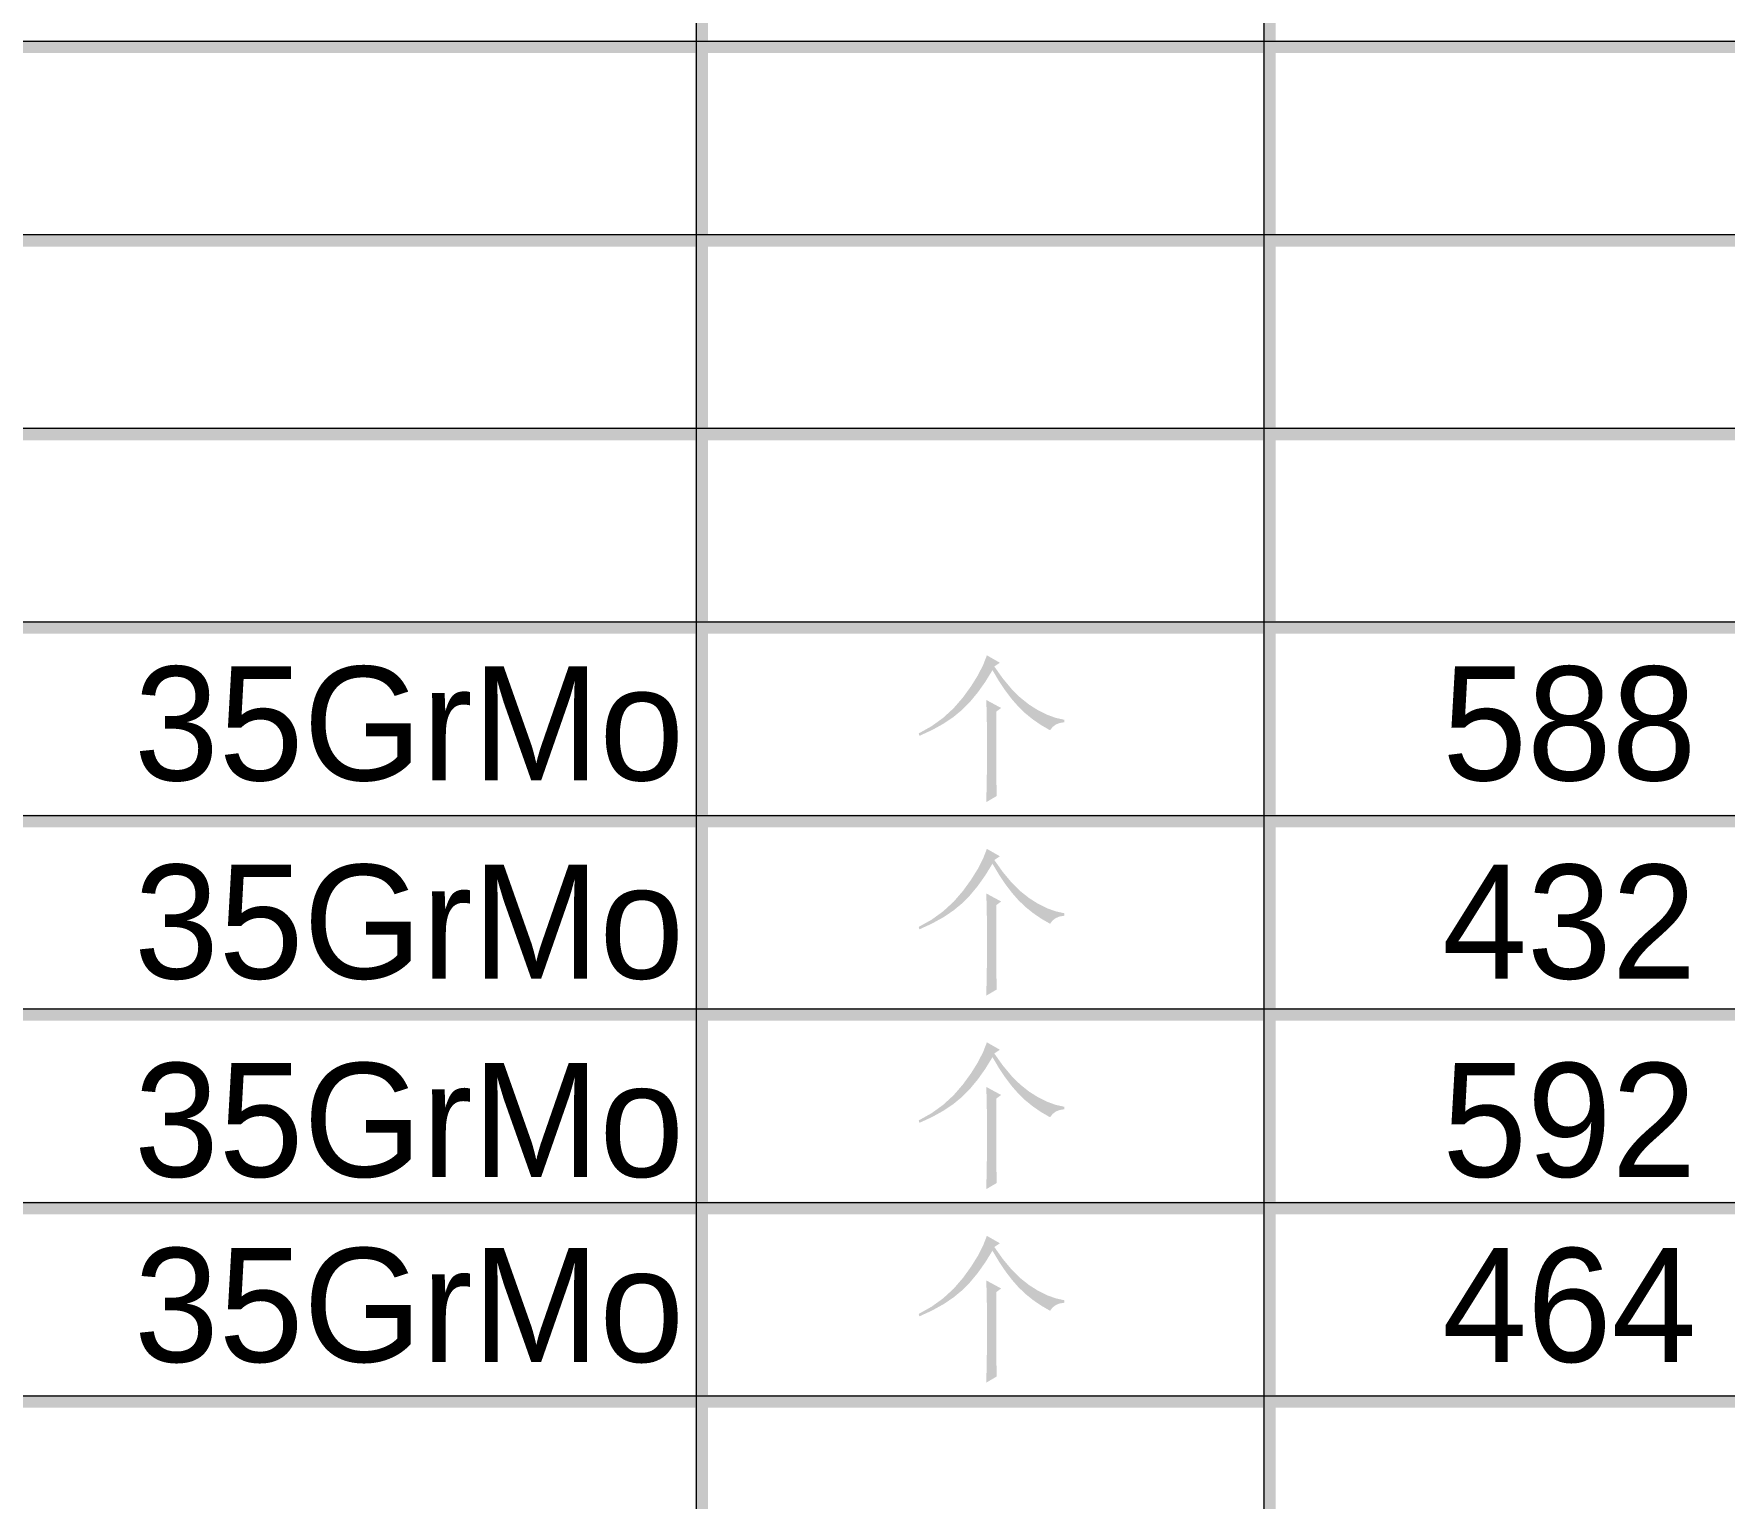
# Model space of a CAD drawing. Header units: millimetres. Extents: x 0 to 169, y 13 to 258.
# Drawn here: x 82.74 to 127.86, y 134.26 to 173.35 of the extents above; entities that cross this region are included whole.
import ezdxf

# ---------------------------------------------------------------- set-up
doc = ezdxf.new("R2010")
doc.units = ezdxf.units.MM

msp = doc.modelspace()

# ---------------------------------------------------------------- hatches: boundary and pattern name
h = msp.add_hatch(color=0)
h.dxf.hatch_style = 2
h.paths.add_polyline_path([(100.397028, 12.706615), (100.735691, 12.706615), (100.735691, 214.153309), (100.397028, 214.153309)])
h = msp.add_hatch(color=0)
h.dxf.hatch_style = 2
h.paths.add_polyline_path([(115.552361, 12.706615), (115.891024, 12.706615), (115.891024, 214.153309), (115.552361, 214.153309)])
h = msp.add_hatch(color=0)
h.dxf.hatch_style = 2
h.paths.add_polyline_path([(0.338667, 172.835976), (168.994667, 172.835976), (168.994667, 173.174649), (0.338667, 173.174649)])
h = msp.add_hatch(color=0)
h.dxf.hatch_style = 2
h.paths.add_polyline_path([(0.338667, 167.671309), (168.994667, 167.671309), (168.994667, 168.009972), (0.338667, 168.009972)])
h = msp.add_hatch(color=0)
h.dxf.hatch_style = 2
h.paths.add_polyline_path([(0.338667, 162.499587), (168.994667, 162.499587), (168.994667, 162.846713), (0.338667, 162.846713)])
h = msp.add_hatch(color=0)
h.dxf.hatch_style = 2
h.paths.add_polyline_path([(0.338667, 157.33492), (168.994667, 157.33492), (168.994667, 157.673594), (0.338667, 157.673594)])
h = msp.add_hatch(color=0)
h.paths.add_polyline_path([(108.164533, 152.840972), (108.171768, 153.146897), (108.176935, 153.403212), (108.180036, 153.609918), (108.181069, 153.767014), (108.181069, 154.85842), (108.176935, 155.185015), (108.164533, 155.569488), (108.561408, 155.354514), (108.429116, 155.255295), (108.429116, 153.601649), (108.445653, 153.006337)])
h.paths.add_polyline_path([(108.528335, 156.561675), (108.379507, 156.462457), (108.604902, 156.144216), (108.834949, 155.867833), (109.070162, 155.633825), (109.311061, 155.442708), (109.55282, 155.290693), (109.789929, 155.173302), (110.02187, 155.090017), (110.248127, 155.040321), (110.248127, 154.974175), (110.125137, 154.954538), (110.02075, 154.912164), (109.934968, 154.847051), (109.867788, 154.759201), (109.629043, 154.897694), (109.408901, 155.048589), (109.207363, 155.211887), (109.024429, 155.387587), (108.850796, 155.584991), (108.677163, 155.813401), (108.50353, 156.072816), (108.329898, 156.363238), (108.136628, 156.049045), (107.937157, 155.767925), (107.731484, 155.519878), (107.519611, 155.304905), (107.287067, 155.112668), (107.019383, 154.932834), (106.716559, 154.765403), (106.378595, 154.610373), (106.362059, 154.676519), (106.702176, 154.866688), (107.011804, 155.089931), (107.29146, 155.346246), (107.54166, 155.635634), (107.758615, 155.935357), (107.937846, 156.222678), (108.078836, 156.497597), (108.181069, 156.760113)])
h = msp.add_hatch(color=0)
h.dxf.hatch_style = 2
h.paths.add_polyline_path([(0.338667, 152.170253), (168.994667, 152.170253), (168.994667, 152.508917), (0.338667, 152.508917)])
h = msp.add_hatch(color=0)
h.paths.add_polyline_path([(108.164533, 147.676306), (108.171768, 147.98223), (108.176935, 148.238545), (108.180036, 148.445251), (108.181069, 148.602347), (108.181069, 149.693753), (108.176935, 150.020349), (108.164533, 150.404821), (108.561408, 150.189847), (108.429116, 150.090628), (108.429116, 148.436983), (108.445653, 147.84167)])
h.paths.add_polyline_path([(108.528335, 151.397009), (108.379507, 151.29779), (108.604902, 150.979549), (108.834949, 150.703166), (109.070162, 150.469158), (109.311061, 150.278042), (109.55282, 150.126027), (109.789929, 150.008635), (110.02187, 149.92535), (110.248127, 149.875655), (110.248127, 149.809509), (110.125137, 149.789872), (110.02075, 149.747497), (109.934968, 149.682385), (109.867788, 149.594535), (109.629043, 149.733028), (109.408901, 149.883923), (109.207363, 150.04722), (109.024429, 150.22292), (108.850796, 150.420324), (108.677163, 150.648734), (108.50353, 150.90815), (108.329898, 151.198571), (108.136628, 150.884378), (107.937157, 150.603259), (107.731484, 150.355212), (107.519611, 150.140238), (107.287067, 149.948002), (107.019383, 149.768168), (106.716559, 149.600736), (106.378595, 149.445707), (106.362059, 149.511852), (106.702176, 149.702022), (107.011804, 149.925264), (107.29146, 150.181579), (107.54166, 150.470967), (107.758615, 150.77069), (107.937846, 151.058011), (108.078836, 151.33293), (108.181069, 151.595446)])
h = msp.add_hatch(color=0)
h.dxf.hatch_style = 2
h.paths.add_polyline_path([(0.338667, 147.005587), (168.994667, 147.005587), (168.994667, 147.34425), (0.338667, 147.34425)])
h = msp.add_hatch(color=0)
h.paths.add_polyline_path([(108.164533, 142.511639), (108.171768, 142.817563), (108.176935, 143.073878), (108.180036, 143.280584), (108.181069, 143.437681), (108.181069, 144.529087), (108.176935, 144.855682), (108.164533, 145.240155), (108.561408, 145.025181), (108.429116, 144.925962), (108.429116, 143.272316), (108.445653, 142.677003)])
h.paths.add_polyline_path([(108.528335, 146.232342), (108.379507, 146.133123), (108.604902, 145.814883), (108.834949, 145.5385), (109.070162, 145.304492), (109.311061, 145.113375), (109.55282, 144.96136), (109.789929, 144.843969), (110.02187, 144.760683), (110.248127, 144.710988), (110.248127, 144.644842), (110.125137, 144.625205), (110.02075, 144.58283), (109.934968, 144.517718), (109.867788, 144.429868), (109.629043, 144.568361), (109.408901, 144.719256), (109.207363, 144.882554), (109.024429, 145.058253), (108.850796, 145.255657), (108.677163, 145.484067), (108.50353, 145.743483), (108.329898, 146.033905), (108.136628, 145.719712), (107.937157, 145.438592), (107.731484, 145.190545), (107.519611, 144.975571), (107.287067, 144.783335), (107.019383, 144.603501), (106.716559, 144.436069), (106.378595, 144.28104), (106.362059, 144.347186), (106.702176, 144.537355), (107.011804, 144.760597), (107.29146, 145.016912), (107.54166, 145.3063), (107.758615, 145.606024), (107.937846, 145.893345), (108.078836, 146.168263), (108.181069, 146.43078)])
h = msp.add_hatch(color=0)
h.dxf.hatch_style = 2
h.paths.add_polyline_path([(0.338667, 141.84092), (168.994667, 141.84092), (168.994667, 142.179583), (0.338667, 142.179583)])
h = msp.add_hatch(color=0)
h.paths.add_polyline_path([(108.164533, 137.346972), (108.171768, 137.652897), (108.176935, 137.909212), (108.180036, 138.115918), (108.181069, 138.273014), (108.181069, 139.36442), (108.176935, 139.691015), (108.164533, 140.075488), (108.561408, 139.860514), (108.429116, 139.761295), (108.429116, 138.107649), (108.445653, 137.512337)])
h.paths.add_polyline_path([(108.528335, 141.067675), (108.379507, 140.968457), (108.604902, 140.650216), (108.834949, 140.373833), (109.070162, 140.139825), (109.311061, 139.948708), (109.55282, 139.796693), (109.789929, 139.679302), (110.02187, 139.596017), (110.248127, 139.546321), (110.248127, 139.480175), (110.125137, 139.460538), (110.02075, 139.418164), (109.934968, 139.353051), (109.867788, 139.265201), (109.629043, 139.403694), (109.408901, 139.554589), (109.207363, 139.717887), (109.024429, 139.893587), (108.850796, 140.090991), (108.677163, 140.319401), (108.50353, 140.578816), (108.329898, 140.869238), (108.136628, 140.555045), (107.937157, 140.273925), (107.731484, 140.025878), (107.519611, 139.810905), (107.287067, 139.618668), (107.019383, 139.438834), (106.716559, 139.271403), (106.378595, 139.116373), (106.362059, 139.182519), (106.702176, 139.372688), (107.011804, 139.595931), (107.29146, 139.852246), (107.54166, 140.141634), (107.758615, 140.441357), (107.937846, 140.728678), (108.078836, 141.003597), (108.181069, 141.266113)])
h = msp.add_hatch(color=0)
h.dxf.hatch_style = 2
h.paths.add_polyline_path([(0.338667, 136.676253), (168.994667, 136.676253), (168.994667, 137.014917), (0.338667, 137.014917)])

# ---------------------------------------------------------------- linework, layer by layer
at = {"color": 0, "lineweight": 0}
for points in [[(100.418194, 214.132142), (100.418194, 12.727781)], [(115.573528, 214.132142), (115.573528, 12.727781)], [(0.359833, 173.153476), (168.9735, 173.153476)], [(0.359833, 167.988809), (168.9735, 167.988809)], [(0.359833, 162.824142), (168.9735, 162.824142)], [(0.359833, 157.65242), (168.9735, 157.65242)], [(0.359833, 152.487753), (168.9735, 152.487753)], [(0.359833, 147.323087), (168.9735, 147.323087)], [(0.359833, 142.15842), (168.9735, 142.15842)], [(0.359833, 136.993753), (168.9735, 136.993753)]]:
    msp.add_lwpolyline(points, dxfattribs=at)

# ---------------------------------------------------------------- texts
at = {"color": 0, "char_height": 3.039533, "attachment_point": 1}
for s, insert in [('{\\fËÎÌå|b0|i0|c0;35GrMo}', (85.414556, 156.462148)), ('{\\fËÎÌå|b0|i0|c0;588}', (120.339556, 156.462148)), ('{\\fËÎÌå|b0|i0|c0;35GrMo}', (85.414556, 151.170481)), ('{\\fËÎÌå|b0|i0|c0;432}', (120.339556, 151.170481)), ('{\\fËÎÌå|b0|i0|c0;35GrMo}', (85.414556, 145.878815)), ('{\\fËÎÌå|b0|i0|c0;592}', (120.339556, 145.878815)), ('{\\fËÎÌå|b0|i0|c0;35GrMo}', (85.414556, 140.939926)), ('{\\fËÎÌå|b0|i0|c0;464}', (120.339556, 140.939926))]:
    msp.add_mtext(s, dxfattribs=dict(at, insert=insert))

doc.saveas('drawing.dxf')
